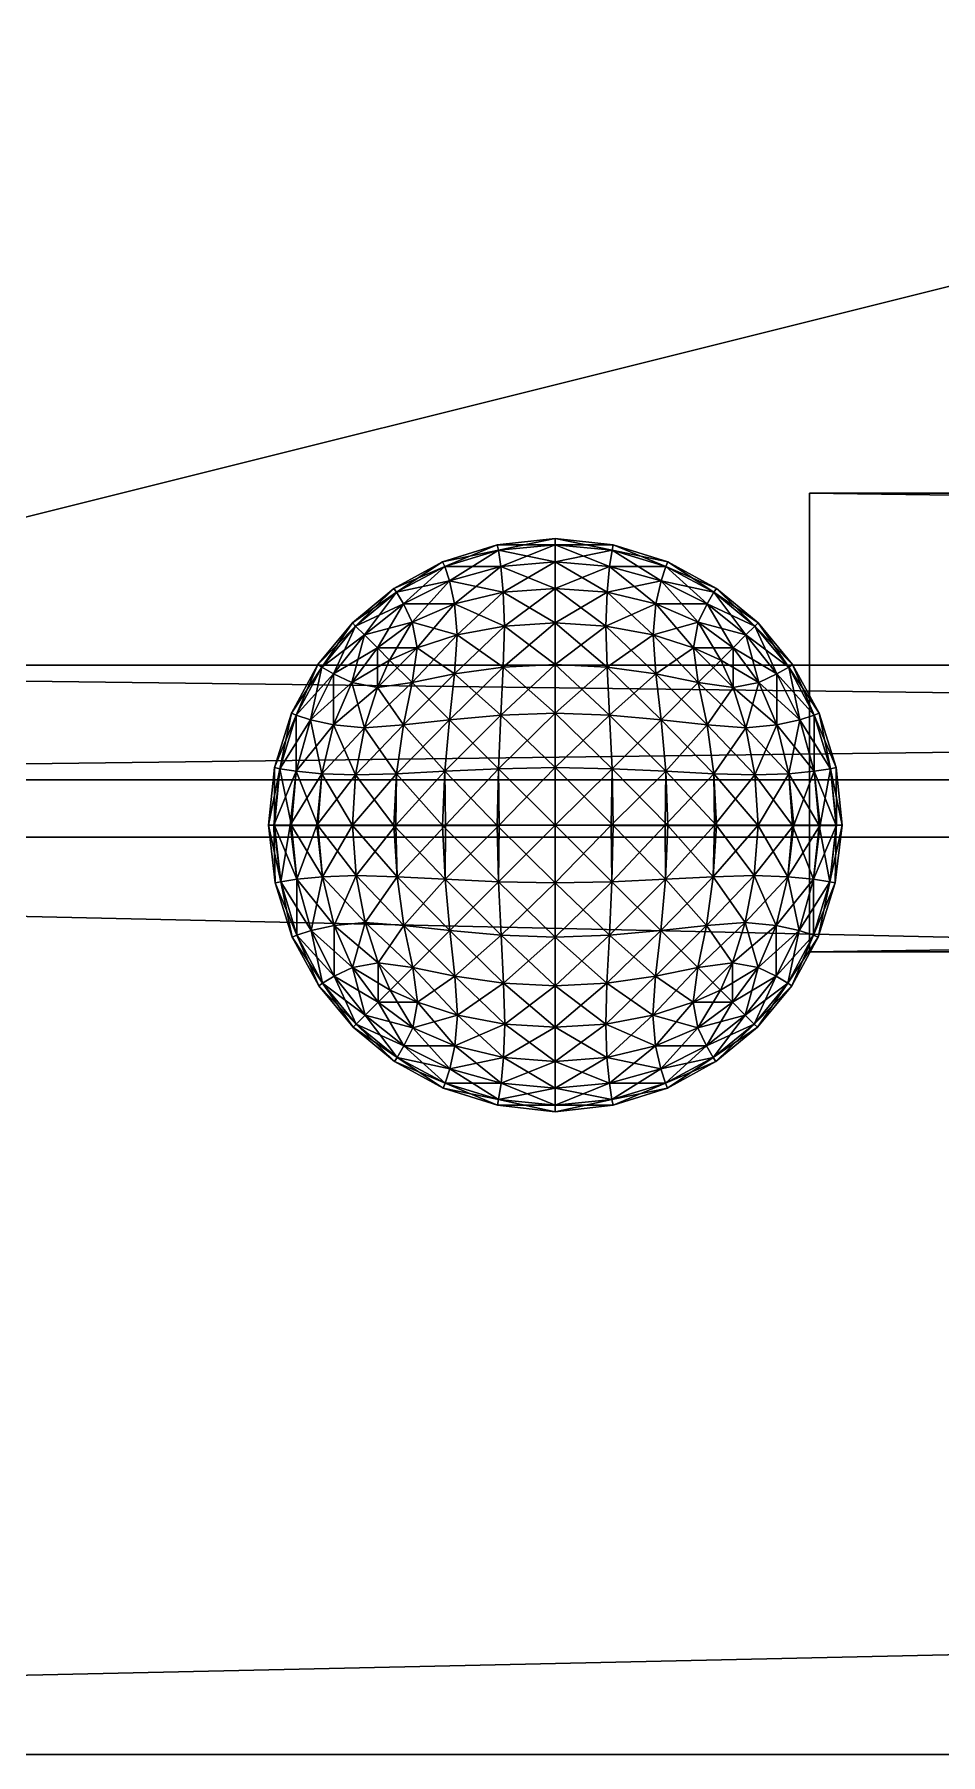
# Model space of a CAD drawing. Extents: x -1043 to 900, y -243 to 110.
# Drawn here: x -743.8 to -704.3, y -40 to 35 of the extents above; entities that cross this region are included whole.
import ezdxf

# ---------------------------------------------------------------- set-up
doc = ezdxf.new("R2010")
doc.units = 0
for name, color, linetype in [('Base', 254, 'CONTINUOUS'), ('Cable_Motor_Fuente', 254, 'CONTINUOUS'), ('FuentePoder', 254, 'CONTINUOUS'), ('PanelCinta', 254, 'CONTINUOUS'), ('Q1', 1, 'CONTINUOUS')]:
    doc.layers.add(name, color=color, linetype=linetype)

msp = doc.modelspace()

# ---------------------------------------------------------------- meshes
at = {"layer": 'Base', "color": 254}
mesh = msp.add_polyface(dxfattribs=at)
corners = [(-900, -40.000001, 600), (900, -40.000001, 600), (-900, 0, 600), (900, 0, 600), (-900, 0, -600), (900, 0, -600), (-900, -40.000001, -600), (900, -40.000001, -600)]
mesh.append_faces([[corners[k] for k in face] for face in [(2, 3, 0), (3, 1, 0), (4, 5, 2), (5, 3, 2), (6, 7, 4), (7, 5, 4), (0, 1, 6), (1, 7, 6), (3, 5, 1), (5, 7, 1), (4, 2, 6), (2, 0, 6)]], dxfattribs={"color": 254})
at = {"layer": 'Cable_Motor_Fuente', "color": 254}
mesh = msp.add_polyface(dxfattribs=at)
corners = [(-800, 2.5, -152.499995), (-400, 2.5, -152.499995), (-800, 7.5, -152.499995), (-400, 7.5, -152.499995), (-800, 7.5, -157.499995), (-400, 7.5, -157.499995), (-800, 2.5, -157.499995), (-400, 2.5, -157.499995)]
mesh.append_faces([[corners[k] for k in face] for face in [(2, 3, 0), (3, 1, 0), (4, 5, 2), (5, 3, 2), (6, 7, 4), (7, 5, 4), (0, 1, 6), (1, 7, 6), (3, 5, 1), (5, 7, 1), (4, 2, 6), (2, 0, 6)]], dxfattribs={"color": 254})
at = {"layer": 'FuentePoder', "color": 254}
mesh = msp.add_polyface(dxfattribs=at)
corners = [(-800, 0, 700), (-400, 0, 700), (-800, 100, 700), (-400, 100, 700), (-800, 100, 500), (-400, 100, 500), (-800, 0, 500), (-400, 0, 500)]
mesh.append_faces([[corners[k] for k in face] for face in [(2, 3, 0), (3, 1, 0), (4, 5, 2), (5, 3, 2), (6, 7, 4), (7, 5, 4), (0, 1, 6), (1, 7, 6), (3, 5, 1), (5, 7, 1), (4, 2, 6), (2, 0, 6)]], dxfattribs={"color": 254})
at = {"layer": 'PanelCinta', "color": 254}
mesh = msp.add_polyface(dxfattribs=at)
corners = [(-709.999999, -5, 379.999995), (790.000001, -5, 379.999995), (-709.999999, 15, 379.999995), (790.000001, 15, 379.999995), (-709.999999, 15, 79.999995), (790.000001, 15, 79.999995), (-709.999999, -5, 79.999995), (790.000001, -5, 79.999995)]
mesh.append_faces([[corners[k] for k in face] for face in [(2, 3, 0), (3, 1, 0), (4, 5, 2), (5, 3, 2), (6, 7, 4), (7, 5, 4), (0, 1, 6), (1, 7, 6), (3, 5, 1), (5, 7, 1), (4, 2, 6), (2, 0, 6)]], dxfattribs={"color": 254})
at = {"layer": 'Q1', "color": 1}
mesh = msp.add_polyface(dxfattribs=at)
corners = [(-721.086966, 12.747196, -484.168163), (-721.086967, 13.025761, -481.639767), (-723.564155, 12.505741, -484.116955), (-723.457496, 11.796024, -486.455654), (-725.701133, 11.170292, -486.253933), (-725.902854, 11.796024, -484.010296), (-723.615379, 12.747196, -481.639767), (-721.086965, 12.0033, -486.546658), (-725.47338, 10.16669, -488.255855), (-723.349952, 10.677738, -488.551632), (-727.703056, 10.16669, -486.02618), (-727.317863, 9.372257, -487.870663), (-725.354789, 8.815006, -489.951595), (-727.109611, 8.252995, -489.388546), (-723.295829, 9.206425, -490.342952), (-721.086964, 10.847294, -488.668514), (-721.086963, 9.345463, -490.482052), (-725.993858, 12.0033, -481.639768), (-723.564155, 12.505741, -479.162579), (-725.902854, 11.796024, -479.269238), (-725.701133, 11.170292, -477.025601), (-727.998832, 10.677738, -479.376782), (-725.47338, 10.16669, -475.023678), (-725.354789, 8.815006, -473.327938), (-727.317863, 9.372257, -475.408871), (-727.703056, 10.16669, -477.253353), (-723.295829, 9.206425, -472.936581), (-723.349952, 10.677738, -474.727902), (-721.086968, 9.345463, -472.797482), (-723.457496, 11.796024, -476.823879), (-721.086968, 10.847294, -474.611019), (-721.086968, 12.0033, -476.732876), (-721.086967, 12.747196, -479.11137), (-721.086969, 7.531314, -471.296078), (-723.349952, 7.414555, -471.465573), (-725.47338, 7.119449, -471.977047), (-727.317863, 6.738346, -472.770993), (-725.47338, 7.119449, -491.302487), (-723.349937, 7.414555, -491.813961), (-721.086962, 7.531314, -491.983455)]
mesh.append_faces([[corners[k] for k in face] for face in [(0, 1, 2), (0, 2, 3), (3, 2, 4), (2, 5, 4), (2, 6, 5), (1, 6, 2), (7, 0, 3), (3, 4, 8), (7, 3, 9), (9, 3, 8), (4, 5, 10), (8, 4, 11), (9, 8, 12), (12, 8, 13), (14, 9, 12), (15, 9, 14), (15, 7, 9), (16, 15, 14), (6, 17, 5), (6, 18, 17), (18, 19, 17), (19, 20, 21), (22, 23, 24), (20, 22, 25), (26, 23, 22), (27, 26, 22), (27, 22, 20), (28, 26, 27), (29, 20, 19), (29, 27, 20), (18, 29, 19), (30, 28, 27), (30, 27, 29), (31, 29, 18), (31, 30, 29), (32, 31, 18), (32, 18, 6), (1, 32, 6), (33, 34, 28), (34, 26, 28), (34, 35, 26), (35, 23, 26), (35, 36, 23), (37, 12, 13), (37, 38, 12), (38, 14, 12), (38, 39, 14), (39, 16, 14)]], dxfattribs={"color": 1})
mesh = msp.add_polyface(dxfattribs=at)
corners = [(-721.086964, 10.847294, -488.668514), (-721.086963, 9.345463, -490.482052), (-718.823997, 10.677738, -488.551632), (-718.878105, 9.206425, -490.342952), (-721.086965, 12.0033, -486.546658), (-718.716438, 11.796024, -486.455654), (-716.700554, 10.16669, -488.255855), (-716.819145, 8.815006, -489.951595), (-721.086968, 9.345463, -472.797482), (-721.086968, 10.847294, -474.611019), (-718.878105, 9.206425, -472.936581), (-718.823982, 10.677738, -474.727902), (-721.086968, 12.0033, -476.732876), (-716.819145, 8.815006, -473.327938), (-716.700554, 10.16669, -475.023678), (-715.064323, 8.252995, -473.890988), (-718.716438, 11.796024, -476.823879), (-721.086967, 12.747196, -479.11137), (-718.609779, 12.505741, -479.162579), (-721.086967, 13.025761, -481.639767), (-716.472801, 11.170292, -477.025601), (-714.856071, 9.372257, -475.408871), (-716.27108, 11.796024, -479.269238), (-714.470878, 10.16669, -477.253353), (-718.55857, 12.747196, -481.639767), (-716.180076, 12.0033, -481.639767), (-714.856071, 9.372257, -487.870663), (-716.472801, 11.170292, -486.253933), (-714.470878, 10.16669, -486.02618), (-716.27108, 11.796024, -484.010296), (-714.175102, 10.677738, -483.902752), (-718.609779, 12.505741, -484.116955), (-721.086966, 12.747196, -484.168163), (-716.700554, 7.119449, -471.977047), (-718.823982, 7.414555, -471.465573), (-721.086969, 7.531314, -471.296078), (-721.086962, 7.531314, -491.983455), (-718.823997, 7.414555, -491.813961), (-716.700554, 7.119449, -491.302487), (-714.856071, 6.738346, -490.508541)]
mesh.append_faces([[corners[k] for k in face] for face in [(0, 1, 2), (1, 3, 2), (4, 0, 5), (0, 2, 5), (2, 3, 6), (3, 7, 6), (8, 9, 10), (9, 11, 10), (9, 12, 11), (10, 11, 13), (11, 14, 13), (13, 14, 15), (12, 16, 11), (12, 17, 16), (11, 16, 14), (17, 18, 16), (17, 19, 18), (16, 20, 14), (14, 20, 21), (16, 18, 20), (18, 22, 20), (20, 22, 23), (18, 24, 22), (19, 24, 18), (24, 25, 22), (6, 7, 26), (27, 6, 28), (2, 6, 27), (5, 2, 27), (29, 27, 30), (5, 27, 29), (31, 5, 29), (31, 29, 25), (4, 5, 31), (24, 31, 25), (32, 4, 31), (32, 31, 24), (19, 32, 24), (33, 13, 15), (33, 34, 13), (34, 10, 13), (34, 35, 10), (35, 8, 10), (36, 37, 1), (37, 3, 1), (37, 38, 3), (38, 7, 3), (38, 39, 7)]], dxfattribs={"color": 1})
mesh = msp.add_polyface(dxfattribs=at)
corners = [(-725.701133, 11.170292, -486.253933), (-727.703056, 10.16669, -486.02618), (-727.317863, 9.372257, -487.870663), (-725.47338, 10.16669, -488.255855), (-727.109611, 8.252995, -489.388546), (-728.307853, 7.72327, -488.860653), (-728.835746, 8.252995, -487.662411), (-729.398795, 8.815006, -485.907589), (-727.998832, 10.677738, -483.902752), (-725.902854, 11.796024, -484.010296), (-729.790153, 9.206425, -483.848629), (-725.993858, 12.0033, -481.639768), (-728.115714, 10.847294, -481.639769), (-729.929252, 9.345463, -481.63977), (-727.998832, 10.677738, -479.376782), (-729.790153, 9.206425, -479.430904), (-725.902854, 11.796024, -479.269238), (-727.703056, 10.16669, -477.253353), (-729.398795, 8.815006, -477.371944), (-725.701133, 11.170292, -477.025601), (-727.317863, 9.372257, -475.408871), (-728.835746, 8.252995, -475.617123), (-727.109611, 8.252995, -473.890988), (-728.307853, 7.72327, -474.418881), (-725.354789, 8.815006, -473.327938), (-725.47338, 10.16669, -475.023678), (-728.835746, 6.530094, -473.890988), (-729.955741, 6.738346, -475.408871), (-730.749687, 7.119449, -477.253353), (-731.261161, 7.414555, -479.376782), (-731.430656, 7.531314, -481.63977), (-731.261161, 7.414555, -483.902737), (-730.749687, 7.119449, -486.02618), (-729.955741, 6.738346, -487.870663), (-728.835746, 6.530094, -489.388546), (-727.317863, 6.738346, -472.770993), (-727.317863, 6.738346, -490.508541), (-725.47338, 7.119449, -491.302487)]
mesh.append_faces([[corners[k] for k in face] for face in [(0, 1, 2), (3, 2, 4), (4, 2, 5), (2, 6, 5), (2, 1, 6), (1, 7, 6), (1, 8, 7), (9, 8, 1), (8, 10, 7), (9, 11, 8), (8, 12, 10), (11, 12, 8), (12, 13, 10), (12, 14, 13), (14, 15, 13), (11, 16, 12), (16, 14, 12), (14, 17, 15), (17, 18, 15), (19, 17, 14), (17, 20, 18), (20, 21, 18), (20, 22, 21), (22, 23, 21), (24, 22, 20), (25, 20, 17), (26, 27, 23), (27, 21, 23), (27, 28, 21), (28, 18, 21), (28, 29, 18), (29, 15, 18), (29, 30, 15), (30, 13, 15), (30, 31, 13), (31, 10, 13), (31, 32, 10), (32, 7, 10), (32, 33, 7), (33, 6, 7), (33, 34, 6), (34, 5, 6), (35, 22, 24), (35, 26, 22), (26, 23, 22), (34, 36, 5), (36, 4, 5), (36, 37, 4)]], dxfattribs={"color": 1})
mesh = msp.add_polyface(dxfattribs=at)
corners = [(-716.700554, 10.16669, -475.023678), (-714.856071, 9.372257, -475.408871), (-715.064323, 8.252995, -473.890988), (-713.866081, 7.72327, -474.418881), (-713.338188, 8.252995, -475.617123), (-714.470878, 10.16669, -477.253353), (-716.472801, 11.170292, -477.025601), (-712.775139, 8.815006, -477.371944), (-714.175102, 10.677738, -479.376782), (-716.27108, 11.796024, -479.269238), (-712.383781, 9.206425, -479.430904), (-716.180076, 12.0033, -481.639767), (-714.05822, 10.847294, -481.639767), (-712.244682, 9.345463, -481.639767), (-715.064323, 8.252995, -489.388546), (-713.866081, 7.72327, -488.860653), (-713.338188, 8.252995, -487.662411), (-714.856071, 9.372257, -487.870663), (-716.819145, 8.815006, -489.951595), (-712.775139, 8.815006, -485.907589), (-714.470878, 10.16669, -486.02618), (-716.700554, 10.16669, -488.255855), (-712.383781, 9.206425, -483.848629), (-714.175102, 10.677738, -483.902752), (-716.472801, 11.170292, -486.253933), (-716.27108, 11.796024, -484.010296), (-713.338188, 6.530094, -473.890988), (-714.856071, 6.738346, -472.770993), (-716.700554, 7.119449, -471.977047), (-710.743278, 7.531314, -481.639767), (-710.912773, 7.414555, -479.376782), (-711.424247, 7.119449, -477.253353), (-712.218193, 6.738346, -475.408871), (-713.338188, 6.530094, -489.388546), (-712.218193, 6.738346, -487.870663), (-711.424247, 7.119449, -486.02618), (-710.912773, 7.414555, -483.902752), (-714.856071, 6.738346, -490.508541)]
mesh.append_faces([[corners[k] for k in face] for face in [(0, 1, 2), (2, 1, 3), (1, 4, 3), (1, 5, 4), (6, 5, 1), (5, 7, 4), (5, 8, 7), (9, 8, 5), (8, 10, 7), (9, 11, 8), (11, 12, 8), (8, 12, 10), (12, 13, 10), (14, 15, 16), (17, 14, 16), (18, 14, 17), (17, 16, 19), (20, 17, 19), (21, 17, 20), (20, 19, 22), (23, 20, 22), (24, 20, 23), (23, 22, 13), (12, 23, 13), (25, 23, 12), (11, 25, 12), (26, 27, 3), (27, 2, 3), (27, 28, 2), (29, 30, 13), (30, 10, 13), (30, 31, 10), (31, 7, 10), (31, 32, 7), (32, 4, 7), (32, 26, 4), (26, 3, 4), (33, 34, 15), (34, 16, 15), (34, 35, 16), (35, 19, 16), (35, 36, 19), (36, 22, 19), (36, 29, 22), (29, 13, 22), (37, 14, 18), (37, 33, 14), (33, 15, 14)]], dxfattribs={"color": 1})
mesh = msp.add_polyface(dxfattribs=at)
corners = [(-729.925773, 0.525761, -472.80096), (-731.480338, 0.525761, -474.695126), (-729.790153, 2.713428, -472.936581), (-731.261161, 2.767689, -474.727902), (-729.398795, 4.773075, -473.327938), (-732.635429, 0.525761, -476.856228), (-730.749687, 4.892063, -475.023678), (-728.835746, 6.530094, -473.890988), (-732.375785, 2.875324, -476.823879), (-733.346733, 0.525761, -479.201138), (-733.085868, 2.981708, -479.162579), (-733.586967, 0.525761, -481.639771), (-733.328422, 0.503669, -484.168163), (-733.328422, 3.033176, -481.639771), (-731.749564, 5.119327, -477.025601), (-731.430656, 0.503669, -488.668514), (-729.929252, 0.503669, -490.482052), (-731.261161, 2.767689, -488.551632), (-729.790153, 2.713428, -490.342952), (-732.58306, 0.503669, -486.546658), (-732.375785, 2.875324, -486.455654), (-733.085868, 2.981708, -484.116955), (-732.375785, 5.321812, -479.269238), (-729.955741, 6.738346, -475.408871), (-730.749687, 7.119449, -477.253353), (-731.261161, 7.414555, -479.376782), (-732.58306, 5.412235, -481.639771), (-731.430656, 7.531314, -481.63977), (-732.375785, 5.321812, -484.010296), (-731.261161, 7.414555, -483.902737), (-731.749564, 5.119327, -486.253933), (-730.749687, 7.119449, -486.02618), (-730.749687, 4.892063, -488.255855), (-729.398795, 4.773075, -489.951595), (-729.955741, 6.738346, -487.870663), (-728.835746, 6.530094, -489.388546)]
mesh.append_faces([[corners[k] for k in face] for face in [(0, 1, 2), (1, 3, 2), (2, 3, 4), (1, 5, 3), (3, 6, 4), (4, 6, 7), (5, 8, 3), (3, 8, 6), (5, 9, 8), (9, 10, 8), (9, 11, 10), (11, 12, 13), (11, 13, 10), (8, 10, 14), (8, 14, 6), (15, 16, 17), (16, 18, 17), (19, 15, 20), (15, 17, 20), (12, 19, 21), (12, 21, 13), (19, 20, 21), (10, 13, 22), (10, 22, 14), (6, 14, 23), (6, 23, 7), (14, 24, 23), (14, 22, 24), (22, 25, 24), (13, 26, 22), (22, 26, 25), (13, 21, 26), (26, 27, 25), (21, 28, 26), (26, 28, 27), (21, 20, 28), (28, 29, 27), (20, 30, 28), (28, 30, 29), (20, 17, 30), (30, 31, 29), (17, 32, 30), (30, 32, 31), (17, 18, 32), (18, 33, 32), (32, 34, 31), (32, 33, 34), (33, 35, 34)]], dxfattribs={"color": 1})
mesh = msp.add_polyface(dxfattribs=at)
corners = [(-721.086969, 0.52576, -469.139767), (-723.525596, 0.525761, -469.380001), (-721.086969, 3.033192, -469.398312), (-728.031608, 0.525761, -471.246395), (-729.925773, 0.525761, -472.80096), (-727.998832, 2.767689, -471.465573), (-729.790153, 2.713428, -472.936581), (-725.870506, 0.525761, -470.091305), (-725.902854, 2.875324, -470.350949), (-723.564155, 2.981708, -469.640866), (-721.086969, 5.412235, -470.143674), (-723.457496, 5.321812, -470.350949), (-721.086969, 7.531314, -471.296078), (-723.349952, 7.414555, -471.465573), (-725.701133, 5.119327, -470.977169), (-725.47338, 7.119449, -471.977047), (-727.703056, 4.892094, -471.977047), (-729.398795, 4.773075, -473.327938), (-727.317863, 6.738346, -472.770993), (-728.835746, 6.530094, -473.890988), (-729.929252, 0.503669, -490.482052), (-728.115714, 0.50367, -491.983455), (-729.790153, 2.713428, -490.342952), (-727.998832, 2.767689, -491.813961), (-729.398795, 4.773075, -489.951595), (-725.993858, 0.50367, -493.13586), (-727.703056, 4.892094, -491.302487), (-728.835746, 6.530094, -489.388546), (-725.902854, 2.875324, -492.928585), (-723.615364, 0.50367, -493.881222), (-723.564155, 2.981708, -493.638667), (-721.086961, 0.525761, -494.139767), (-721.086962, 3.033192, -493.881222), (-725.701133, 5.119327, -492.302364), (-723.457496, 5.321812, -492.928585), (-727.317863, 6.738346, -490.508541), (-725.47338, 7.119449, -491.302487), (-723.349937, 7.414555, -491.813961), (-721.086962, 5.412235, -493.13586), (-721.086962, 7.531314, -491.983455)]
mesh.append_faces([[corners[k] for k in face] for face in [(0, 1, 2), (3, 4, 5), (4, 6, 5), (7, 3, 8), (3, 5, 8), (1, 7, 9), (1, 9, 2), (7, 8, 9), (2, 9, 10), (9, 11, 10), (10, 11, 12), (9, 8, 11), (11, 13, 12), (8, 14, 11), (11, 14, 13), (8, 5, 14), (14, 15, 13), (5, 16, 14), (14, 16, 15), (5, 6, 16), (6, 17, 16), (16, 18, 15), (16, 17, 18), (17, 19, 18), (20, 21, 22), (21, 23, 22), (22, 23, 24), (21, 25, 23), (23, 26, 24), (24, 26, 27), (25, 28, 23), (23, 28, 26), (25, 29, 28), (29, 30, 28), (29, 31, 30), (31, 32, 30), (28, 30, 33), (28, 33, 26), (30, 32, 34), (30, 34, 33), (26, 33, 35), (26, 35, 27), (33, 36, 35), (33, 34, 36), (34, 37, 36), (32, 38, 34), (34, 38, 37), (38, 39, 37)]], dxfattribs={"color": 1})
mesh = msp.add_polyface(dxfattribs=at)
corners = [(-712.248161, 0.525761, -472.80096), (-714.142326, 0.525761, -471.246395), (-712.383781, 2.713428, -472.936581), (-714.175102, 2.767689, -471.465573), (-712.775139, 4.773075, -473.327938), (-716.303428, 0.525761, -470.091305), (-714.470878, 4.892094, -471.977047), (-713.338188, 6.530094, -473.890988), (-716.27108, 2.875324, -470.350949), (-718.648338, 0.525761, -469.380001), (-718.609779, 2.981708, -469.640866), (-721.086969, 0.52576, -469.139767), (-721.086969, 3.033192, -469.398312), (-716.472801, 5.119327, -470.977169), (-718.716438, 5.321812, -470.350949), (-714.856071, 6.738346, -472.770993), (-716.700554, 7.119449, -471.977047), (-718.823982, 7.414555, -471.465573), (-721.086969, 5.412235, -470.143674), (-721.086969, 7.531314, -471.296078), (-721.086961, 0.525761, -494.139767), (-718.55857, 0.50367, -493.881222), (-721.086962, 3.033192, -493.881222), (-714.05822, 0.50367, -491.983455), (-712.244682, 0.50367, -490.482052), (-714.175102, 2.767689, -491.813961), (-712.383781, 2.713428, -490.342952), (-716.180076, 0.50367, -493.13586), (-716.27108, 2.875324, -492.928585), (-718.609779, 2.981708, -493.638667), (-721.086962, 5.412235, -493.13586), (-718.716438, 5.321812, -492.928585), (-721.086962, 7.531314, -491.983455), (-718.823997, 7.414555, -491.813961), (-716.472801, 5.119327, -492.302364), (-716.700554, 7.119449, -491.302487), (-714.470878, 4.892094, -491.302487), (-712.775139, 4.773075, -489.951595), (-714.856071, 6.738346, -490.508541), (-713.338188, 6.530094, -489.388546)]
mesh.append_faces([[corners[k] for k in face] for face in [(0, 1, 2), (1, 3, 2), (2, 3, 4), (1, 5, 3), (3, 6, 4), (4, 6, 7), (5, 8, 3), (3, 8, 6), (5, 9, 8), (9, 10, 8), (9, 11, 10), (11, 12, 10), (8, 10, 13), (8, 13, 6), (10, 12, 14), (10, 14, 13), (6, 13, 15), (6, 15, 7), (13, 16, 15), (13, 14, 16), (14, 17, 16), (12, 18, 14), (14, 18, 17), (18, 19, 17), (20, 21, 22), (23, 24, 25), (24, 26, 25), (27, 23, 28), (23, 25, 28), (21, 27, 29), (21, 29, 22), (27, 28, 29), (22, 29, 30), (29, 31, 30), (30, 31, 32), (29, 28, 31), (31, 33, 32), (28, 34, 31), (31, 34, 33), (28, 25, 34), (34, 35, 33), (25, 36, 34), (34, 36, 35), (25, 26, 36), (26, 37, 36), (36, 38, 35), (36, 37, 38), (37, 39, 38)]], dxfattribs={"color": 1})
mesh = msp.add_polyface(dxfattribs=at)
corners = [(-708.586967, 0.525761, -481.639767), (-708.827201, 0.525761, -479.201138), (-708.845512, 3.033192, -481.639767), (-709.088066, 2.981708, -479.162579), (-709.590874, 5.412235, -481.639767), (-709.538505, 0.525761, -476.856228), (-709.798149, 5.321812, -479.269238), (-710.743278, 7.531314, -481.639767), (-709.798149, 2.875324, -476.823879), (-710.693596, 0.525761, -474.695126), (-712.248161, 0.525761, -472.80096), (-710.912773, 2.767689, -474.727902), (-712.383781, 2.713428, -472.936581), (-710.912773, 7.414555, -479.376782), (-710.42437, 5.119327, -477.025601), (-711.424247, 4.892094, -475.023678), (-712.775139, 4.773075, -473.327938), (-711.424247, 7.119449, -477.253353), (-712.218193, 6.738346, -475.408871), (-713.338188, 6.530094, -473.890988), (-712.244682, 0.50367, -490.482052), (-710.743278, 0.50367, -488.668514), (-712.383781, 2.713428, -490.342952), (-710.912773, 2.767689, -488.551632), (-712.775139, 4.773075, -489.951595), (-709.590874, 0.503671, -486.546658), (-711.424247, 4.892094, -488.255855), (-713.338188, 6.530094, -489.388546), (-709.798149, 2.875324, -486.455654), (-708.845512, 0.503671, -484.168163), (-709.088066, 2.981708, -484.116955), (-712.218193, 6.738346, -487.870663), (-710.42437, 5.119327, -486.253933), (-709.798149, 5.321812, -484.010296), (-711.424247, 7.119449, -486.02618), (-710.912773, 7.414555, -483.902752)]
mesh.append_faces([[corners[k] for k in face] for face in [(0, 1, 2), (1, 3, 2), (2, 3, 4), (1, 5, 3), (3, 6, 4), (4, 6, 7), (5, 8, 3), (5, 9, 8), (3, 8, 6), (9, 10, 11), (9, 11, 8), (10, 12, 11), (6, 13, 7), (8, 14, 6), (8, 11, 14), (6, 14, 13), (11, 12, 15), (11, 15, 14), (12, 16, 15), (14, 17, 13), (14, 15, 17), (15, 16, 18), (15, 18, 17), (16, 19, 18), (20, 21, 22), (21, 23, 22), (22, 23, 24), (21, 25, 23), (23, 26, 24), (24, 26, 27), (25, 28, 23), (25, 29, 28), (23, 28, 26), (29, 0, 30), (29, 30, 28), (0, 2, 30), (26, 31, 27), (28, 32, 26), (28, 30, 32), (26, 32, 31), (30, 2, 33), (30, 33, 32), (2, 4, 33), (32, 34, 31), (32, 33, 34), (33, 4, 35), (33, 35, 34), (4, 7, 35)]], dxfattribs={"color": 1})
mesh = msp.add_polyface(dxfattribs=at)
corners = [(-730.717887, -3.846218, -475.047054), (-729.370658, -3.727779, -473.356076), (-729.926627, -5.686825, -475.427181), (-729.761222, -1.675747, -472.965512), (-731.226493, -1.729549, -474.752377), (-729.925773, 0.525761, -472.80096), (-731.718925, -4.072811, -477.041195), (-730.717887, -6.066952, -477.267819), (-731.480338, 0.525761, -474.695126), (-732.343558, -1.836925, -476.839779), (-732.343558, -4.274227, -479.277081), (-731.226493, -6.361629, -479.384457), (-732.635429, 0.525761, -476.856228), (-733.0512, -1.94305, -479.170956), (-732.550834, -4.364376, -481.639769), (-733.292777, -1.994121, -481.639768), (-732.343558, -4.274227, -484.002453), (-733.346733, 0.525761, -479.201138), (-731.718925, -4.072811, -486.238338), (-730.717887, -6.066952, -486.011715), (-730.717887, -3.846218, -488.232479), (-729.926627, -5.686825, -487.852352), (-729.370658, -3.727779, -489.923458), (-728.809501, -5.479061, -489.362301), (-733.0512, -1.94305, -484.108578), (-733.586967, 0.525761, -481.639771), (-731.226493, -1.729549, -488.527156), (-729.761222, -1.675747, -490.314022), (-732.343558, -1.836925, -486.439754), (-733.328422, 0.503669, -484.168163), (-731.430656, 0.503669, -488.668514), (-729.929252, 0.503669, -490.482052), (-732.58306, 0.503669, -486.546658), (-727.67968, -3.846218, -472.008847), (-728.809501, -5.479061, -473.917232), (-727.974357, -1.729549, -471.50024), (-728.031608, 0.525761, -471.246395), (-727.67968, -3.846218, -491.270687), (-727.299552, -5.686825, -490.479427), (-727.974357, -1.729549, -491.779293), (-728.115714, 0.50367, -491.983455)]
mesh.append_faces([[corners[k] for k in face] for face in [(0, 1, 2), (3, 1, 0), (4, 3, 0), (5, 3, 4), (6, 0, 7), (4, 0, 6), (8, 5, 4), (9, 4, 6), (8, 4, 9), (10, 6, 11), (9, 6, 10), (12, 8, 9), (13, 9, 10), (13, 10, 14), (12, 9, 13), (15, 13, 14), (15, 14, 16), (17, 12, 13), (17, 13, 15), (18, 16, 19), (20, 18, 21), (22, 20, 23), (24, 15, 16), (24, 16, 18), (25, 17, 15), (25, 15, 24), (26, 20, 22), (27, 26, 22), (28, 18, 20), (28, 24, 18), (26, 28, 20), (29, 25, 24), (29, 24, 28), (30, 26, 27), (31, 30, 27), (32, 28, 26), (32, 29, 28), (30, 32, 26), (1, 33, 34), (35, 33, 1), (3, 35, 1), (36, 35, 3), (5, 36, 3), (37, 22, 38), (27, 22, 37), (39, 27, 37), (31, 27, 39), (40, 31, 39)]], dxfattribs={"color": 1})
mesh = msp.add_polyface(dxfattribs=at)
corners = [(-721.086969, -6.478207, -471.330685), (-721.086968, -8.287106, -472.8269), (-723.288474, -8.148494, -472.965512), (-723.342262, -6.361629, -471.50024), (-725.340507, -7.75793, -473.356076), (-721.086969, -4.364376, -470.1759), (-725.458946, -6.066952, -472.008847), (-727.091789, -7.196774, -473.917232), (-723.449653, -4.274227, -470.383175), (-721.086969, -1.994121, -469.433957), (-727.299552, -5.686825, -472.800107), (-725.685539, -4.072811, -471.007809), (-727.67968, -3.846218, -472.008847), (-723.555778, -1.94305, -469.675533), (-721.086969, 0.52576, -469.139767), (-725.886955, -1.836925, -470.383175), (-727.974357, -1.729549, -471.50024), (-723.525596, 0.525761, -469.380001), (-725.870506, 0.525761, -470.091305), (-728.031608, 0.525761, -471.246395), (-727.299552, -5.686825, -490.479427), (-727.091789, -7.196774, -489.362301), (-725.340507, -7.75793, -489.923458), (-725.458915, -6.066952, -491.270687), (-723.288474, -8.148494, -490.314022), (-727.67968, -3.846218, -491.270687), (-723.342277, -6.361629, -491.779293), (-721.086966, -8.287106, -490.452633), (-725.685539, -4.072811, -492.271724), (-727.974357, -1.729549, -491.779293), (-721.086968, -6.478207, -491.948848), (-725.886955, -1.836925, -492.896358), (-728.115714, 0.50367, -491.983455), (-723.449653, -4.274227, -492.896358), (-721.086967, -4.364376, -493.103634), (-725.993858, 0.50367, -493.13586), (-723.555778, -1.94305, -493.604), (-721.086968, -1.994121, -493.845577), (-723.615364, 0.50367, -493.881222), (-721.086961, 0.525761, -494.139767)]
mesh.append_faces([[corners[k] for k in face] for face in [(0, 1, 2), (3, 0, 2), (3, 2, 4), (5, 0, 3), (6, 3, 4), (6, 4, 7), (8, 5, 3), (8, 3, 6), (9, 5, 8), (10, 6, 7), (11, 8, 6), (11, 6, 10), (12, 11, 10), (13, 9, 8), (13, 8, 11), (14, 9, 13), (15, 11, 12), (15, 13, 11), (16, 15, 12), (17, 14, 13), (17, 13, 15), (18, 15, 16), (18, 17, 15), (19, 18, 16), (20, 21, 22), (23, 20, 22), (23, 22, 24), (25, 20, 23), (26, 23, 24), (26, 24, 27), (28, 25, 23), (28, 23, 26), (29, 25, 28), (30, 26, 27), (31, 29, 28), (32, 29, 31), (33, 28, 26), (33, 26, 30), (31, 28, 33), (34, 33, 30), (35, 32, 31), (36, 31, 33), (36, 33, 34), (35, 31, 36), (37, 36, 34), (38, 35, 36), (38, 36, 37), (39, 38, 37)]], dxfattribs={"color": 1})
mesh = msp.add_polyface(dxfattribs=at)
corners = [(-714.874382, -5.686825, -472.800107), (-715.082145, -7.196774, -473.917232), (-716.833427, -7.75793, -473.356076), (-716.715019, -6.066952, -472.008847), (-718.88546, -8.148494, -472.965512), (-714.494254, -3.846188, -472.008847), (-718.831672, -6.361629, -471.50024), (-721.086968, -8.287106, -472.8269), (-716.488395, -4.072811, -471.007809), (-714.199577, -1.729549, -471.50024), (-721.086969, -6.478207, -471.330685), (-716.286979, -1.836925, -470.383175), (-714.142326, 0.525761, -471.246395), (-718.724281, -4.274227, -470.383175), (-721.086969, -4.364376, -470.1759), (-716.303428, 0.525761, -470.091305), (-718.618156, -1.94305, -469.675533), (-721.086969, -1.994121, -469.433957), (-718.648338, 0.525761, -469.380001), (-721.086969, 0.52576, -469.139767), (-721.086968, -6.478207, -491.948848), (-721.086966, -8.287106, -490.452633), (-718.88546, -8.148494, -490.314022), (-718.831657, -6.361629, -491.779293), (-716.833427, -7.75793, -489.923458), (-721.086967, -4.364376, -493.103634), (-716.714988, -6.066952, -491.270687), (-715.082145, -7.196774, -489.362301), (-718.724281, -4.274227, -492.896358), (-721.086968, -1.994121, -493.845577), (-714.874382, -5.686825, -490.479427), (-716.488395, -4.072811, -492.271724), (-714.494254, -3.846188, -491.270687), (-718.618156, -1.94305, -493.604), (-721.086961, 0.525761, -494.139767), (-716.286979, -1.836925, -492.896358), (-714.199577, -1.729549, -491.779293), (-718.55857, 0.50367, -493.881222), (-716.180076, 0.50367, -493.13586), (-714.05822, 0.50367, -491.983455)]
mesh.append_faces([[corners[k] for k in face] for face in [(0, 1, 2), (3, 0, 2), (3, 2, 4), (5, 0, 3), (6, 3, 4), (6, 4, 7), (8, 5, 3), (8, 3, 6), (9, 5, 8), (10, 6, 7), (11, 9, 8), (12, 9, 11), (13, 8, 6), (13, 6, 10), (11, 8, 13), (14, 13, 10), (15, 12, 11), (16, 11, 13), (16, 13, 14), (15, 11, 16), (17, 16, 14), (18, 15, 16), (18, 16, 17), (19, 18, 17), (20, 21, 22), (23, 20, 22), (23, 22, 24), (25, 20, 23), (26, 23, 24), (26, 24, 27), (28, 25, 23), (28, 23, 26), (29, 25, 28), (30, 26, 27), (31, 28, 26), (31, 26, 30), (32, 31, 30), (33, 29, 28), (33, 28, 31), (34, 29, 33), (35, 31, 32), (35, 33, 31), (36, 35, 32), (37, 34, 33), (37, 33, 35), (38, 35, 36), (38, 37, 35), (39, 38, 36)]], dxfattribs={"color": 1})
mesh = msp.add_polyface(dxfattribs=at)
corners = [(-714.494254, -3.846188, -472.008847), (-712.803276, -3.727779, -473.356076), (-714.874382, -5.686825, -472.800107), (-712.412712, -1.675747, -472.965512), (-714.199577, -1.729549, -471.50024), (-712.248161, 0.525761, -472.80096), (-714.142326, 0.525761, -471.246395), (-708.881157, -1.994106, -481.639766), (-709.6231, -4.364376, -481.639766), (-709.830376, -4.274227, -479.277081), (-710.455009, -4.072811, -477.041195), (-711.456047, -6.066952, -477.267788), (-709.122734, -1.94305, -479.170956), (-708.586967, 0.525761, -481.639767), (-711.456047, -3.846188, -475.047054), (-712.247307, -5.686825, -475.427181), (-713.364433, -5.479061, -473.917232), (-709.830376, -1.836925, -476.839779), (-708.827201, 0.525761, -479.201138), (-710.947441, -1.729549, -474.752377), (-709.538505, 0.525761, -476.856228), (-710.693596, 0.525761, -474.695126), (-711.456047, -3.846188, -488.232479), (-712.803276, -3.727779, -489.923458), (-712.247307, -5.686825, -487.852352), (-712.412712, -1.675747, -490.314022), (-710.947441, -1.729549, -488.527156), (-712.244682, 0.50367, -490.482052), (-710.455009, -4.072811, -486.238338), (-711.456047, -6.066952, -486.011715), (-709.830376, -4.274227, -484.002453), (-710.947441, -6.361629, -483.895077), (-710.743278, 0.50367, -488.668514), (-709.830376, -1.836925, -486.439754), (-709.122734, -1.94305, -484.108578), (-709.590874, 0.503671, -486.546658), (-708.845512, 0.503671, -484.168163), (-714.494254, -3.846188, -491.270687), (-713.364433, -5.479061, -489.362301), (-714.199577, -1.729549, -491.779293), (-714.05822, 0.50367, -491.983455)]
mesh.append_faces([[corners[k] for k in face] for face in [(0, 1, 2), (3, 1, 0), (4, 3, 0), (5, 3, 4), (6, 5, 4), (7, 8, 9), (10, 9, 11), (12, 7, 9), (12, 9, 10), (13, 7, 12), (14, 10, 15), (1, 14, 16), (17, 12, 10), (17, 10, 14), (18, 13, 12), (18, 12, 17), (19, 14, 1), (19, 17, 14), (3, 19, 1), (20, 18, 17), (20, 17, 19), (21, 19, 3), (21, 20, 19), (5, 21, 3), (22, 23, 24), (25, 23, 22), (26, 25, 22), (27, 25, 26), (28, 22, 29), (26, 22, 28), (30, 28, 31), (32, 27, 26), (33, 26, 28), (33, 28, 30), (32, 26, 33), (34, 30, 8), (34, 33, 30), (7, 34, 8), (35, 32, 33), (35, 33, 34), (36, 34, 7), (36, 35, 34), (13, 36, 7), (23, 37, 38), (39, 37, 23), (25, 39, 23), (40, 39, 25), (27, 40, 25)]], dxfattribs={"color": 1})
mesh = msp.add_polyface(dxfattribs=at)
corners = [(-727.974357, -9.613766, -483.895077), (-727.67968, -9.105159, -486.011715), (-729.370658, -7.75793, -485.893307), (-728.809501, -7.196774, -487.644588), (-727.299552, -8.313899, -487.852352), (-728.282645, -6.669918, -488.835445), (-727.091789, -7.196774, -489.362301), (-729.761222, -8.148494, -483.841274), (-728.090934, -9.783321, -481.639766), (-729.899833, -8.287106, -481.639766), (-727.974357, -9.613766, -479.384457), (-729.761222, -8.148494, -479.438259), (-727.67968, -9.105159, -477.267819), (-729.370658, -7.75793, -477.386227), (-727.299552, -8.313899, -475.427181), (-728.809501, -7.196774, -475.634945), (-727.091789, -7.196774, -473.917232), (-728.282645, -6.669918, -474.444088), (-728.809501, -5.479061, -473.917232), (-729.926627, -5.686825, -475.427181), (-729.370658, -3.727779, -473.356076), (-730.717887, -6.066952, -477.267819), (-730.717887, -3.846218, -475.047054), (-731.226493, -6.361629, -479.384457), (-731.718925, -4.072811, -477.041195), (-731.396049, -6.478207, -481.639768), (-732.343558, -4.274227, -479.277081), (-731.226493, -6.361629, -483.895077), (-732.550834, -4.364376, -481.639769), (-730.717887, -6.066952, -486.011715), (-732.343558, -4.274227, -484.002453), (-729.926627, -5.686825, -487.852352), (-728.809501, -5.479061, -489.362301), (-731.718925, -4.072811, -486.238338), (-730.717887, -3.846218, -488.232479), (-727.299552, -5.686825, -472.800107), (-727.67968, -3.846218, -472.008847), (-727.299552, -5.686825, -490.479427), (-729.370658, -3.727779, -489.923458)]
mesh.append_faces([[corners[k] for k in face] for face in [(0, 1, 2), (2, 1, 3), (1, 4, 3), (3, 4, 5), (4, 6, 5), (7, 0, 2), (8, 0, 7), (9, 8, 7), (8, 9, 10), (9, 11, 10), (10, 11, 12), (11, 13, 12), (12, 13, 14), (13, 15, 14), (14, 15, 16), (15, 17, 16), (18, 17, 15), (19, 18, 15), (19, 15, 13), (20, 18, 19), (21, 19, 13), (21, 13, 11), (22, 19, 21), (23, 21, 11), (23, 11, 9), (24, 21, 23), (25, 23, 9), (25, 9, 7), (26, 23, 25), (27, 25, 7), (27, 7, 2), (28, 26, 25), (28, 25, 27), (29, 27, 2), (29, 2, 3), (30, 28, 27), (30, 27, 29), (31, 29, 3), (31, 3, 5), (32, 31, 5), (33, 29, 31), (34, 31, 32), (35, 16, 17), (18, 35, 17), (36, 35, 18), (32, 5, 6), (37, 32, 6), (38, 32, 37)]], dxfattribs={"color": 1})
mesh = msp.add_polyface(dxfattribs=at)
corners = [(-714.083, -9.783321, -481.639766), (-712.274101, -8.287106, -481.639767), (-714.199577, -9.613766, -483.895077), (-712.412712, -8.148494, -483.841274), (-714.494254, -9.105159, -486.011715), (-712.803276, -7.75793, -485.893307), (-714.874382, -8.313899, -487.852352), (-713.364433, -7.196774, -487.644588), (-715.082145, -7.196774, -489.362301), (-713.891289, -6.669918, -488.835445), (-714.874382, -8.313899, -475.427181), (-715.082145, -7.196774, -473.917232), (-713.891289, -6.669918, -474.444088), (-713.364433, -7.196774, -475.634945), (-714.494254, -9.105159, -477.267819), (-712.803276, -7.75793, -477.386227), (-714.199577, -9.613766, -479.384457), (-712.412712, -8.148494, -479.438259), (-713.364433, -5.479061, -473.917232), (-714.874382, -5.686825, -472.800107), (-712.803276, -3.727779, -473.356076), (-710.777885, -6.478207, -481.639766), (-710.947441, -6.361629, -479.384457), (-709.6231, -4.364376, -481.639766), (-711.456047, -6.066952, -477.267788), (-709.830376, -4.274227, -479.277081), (-712.247307, -5.686825, -475.427181), (-710.455009, -4.072811, -477.041195), (-711.456047, -3.846188, -475.047054), (-713.364433, -5.479061, -489.362301), (-712.247307, -5.686825, -487.852352), (-712.803276, -3.727779, -489.923458), (-711.456047, -6.066952, -486.011715), (-711.456047, -3.846188, -488.232479), (-710.947441, -6.361629, -483.895077), (-710.455009, -4.072811, -486.238338), (-709.830376, -4.274227, -484.002453), (-714.874382, -5.686825, -490.479427), (-714.494254, -3.846188, -491.270687)]
mesh.append_faces([[corners[k] for k in face] for face in [(0, 1, 2), (1, 3, 2), (2, 3, 4), (3, 5, 4), (4, 5, 6), (5, 7, 6), (6, 7, 8), (7, 9, 8), (10, 11, 12), (13, 10, 12), (14, 10, 13), (15, 14, 13), (16, 14, 15), (17, 16, 15), (0, 16, 17), (1, 0, 17), (18, 12, 11), (19, 18, 11), (20, 18, 19), (21, 1, 17), (22, 21, 17), (22, 17, 15), (23, 21, 22), (24, 22, 15), (24, 15, 13), (25, 23, 22), (25, 22, 24), (26, 24, 13), (26, 13, 12), (18, 26, 12), (27, 24, 26), (28, 26, 18), (29, 9, 7), (30, 29, 7), (30, 7, 5), (31, 29, 30), (32, 30, 5), (32, 5, 3), (33, 30, 32), (34, 32, 3), (34, 3, 1), (21, 34, 1), (35, 32, 34), (36, 34, 21), (23, 36, 21), (37, 8, 9), (29, 37, 9), (38, 37, 29)]], dxfattribs={"color": 1})
mesh = msp.add_polyface(dxfattribs=at)
corners = [(-723.606834, -11.680049, -481.639767), (-723.555778, -11.438473, -484.108578), (-725.886955, -10.730831, -484.002453), (-725.685539, -10.106197, -486.238338), (-727.67968, -9.105159, -486.011715), (-727.974357, -9.613766, -483.895077), (-725.977104, -10.938106, -481.639766), (-721.086967, -11.974239, -481.639767), (-723.555778, -11.438473, -479.170956), (-723.449653, -10.730831, -486.439754), (-721.086967, -11.680049, -484.159634), (-727.299552, -8.313899, -487.852352), (-725.458915, -9.105159, -488.232479), (-727.091789, -7.196774, -489.362301), (-725.340507, -7.75793, -489.923458), (-728.090934, -9.783321, -481.639766), (-723.342277, -9.613766, -488.527156), (-723.288474, -8.148494, -490.314022), (-725.886955, -10.730831, -479.277081), (-727.974357, -9.613766, -479.384457), (-721.086966, -10.938106, -486.529903), (-721.086967, -9.783321, -488.643734), (-721.086966, -8.287106, -490.452633), (-725.685539, -10.106197, -477.041195), (-727.67968, -9.105159, -477.267819), (-721.086966, -11.680049, -479.1199), (-721.086966, -10.938106, -476.74963), (-723.449653, -10.730831, -476.839779), (-721.086968, -9.783321, -474.635799), (-723.342277, -9.613766, -474.752377), (-725.458915, -9.105159, -475.047054), (-727.299552, -8.313899, -475.427181), (-721.086968, -8.287106, -472.8269), (-723.288474, -8.148494, -472.965512), (-725.340507, -7.75793, -473.356076), (-727.091789, -7.196774, -473.917232)]
mesh.append_faces([[corners[k] for k in face] for face in [(0, 1, 2), (2, 1, 3), (2, 3, 4), (5, 2, 4), (6, 2, 5), (6, 0, 2), (0, 7, 1), (0, 6, 8), (1, 9, 3), (1, 10, 9), (7, 10, 1), (4, 3, 11), (3, 9, 12), (3, 12, 11), (11, 12, 13), (12, 14, 13), (15, 6, 5), (12, 16, 14), (9, 16, 12), (16, 17, 14), (6, 15, 18), (15, 19, 18), (6, 18, 8), (9, 20, 16), (10, 20, 9), (16, 21, 17), (20, 21, 16), (21, 22, 17), (18, 19, 23), (19, 24, 23), (7, 0, 25), (25, 8, 26), (0, 8, 25), (8, 27, 26), (8, 18, 27), (18, 23, 27), (26, 27, 28), (27, 23, 29), (27, 29, 28), (23, 30, 29), (23, 24, 30), (24, 31, 30), (28, 29, 32), (29, 33, 32), (29, 30, 33), (30, 34, 33), (30, 31, 34), (31, 35, 34)]], dxfattribs={"color": 1})
mesh = msp.add_polyface(dxfattribs=at)
corners = [(-721.086967, -9.783321, -488.643734), (-718.831657, -9.613766, -488.527156), (-721.086966, -8.287106, -490.452633), (-718.88546, -8.148494, -490.314022), (-721.086966, -10.938106, -486.529903), (-718.724281, -10.730831, -486.439754), (-721.086967, -11.680049, -484.159634), (-718.618156, -11.438473, -484.108578), (-716.715019, -9.105159, -488.232479), (-716.833427, -7.75793, -489.923458), (-718.567085, -11.680049, -481.639767), (-721.086967, -11.974239, -481.639767), (-716.19683, -10.938106, -481.639767), (-716.286979, -10.730831, -484.002453), (-714.083, -9.783321, -481.639766), (-716.488395, -10.106197, -486.238338), (-714.199577, -9.613766, -483.895077), (-714.494254, -9.105159, -486.011715), (-714.874382, -8.313899, -487.852352), (-715.082145, -7.196774, -489.362301), (-721.086966, -11.680049, -479.1199), (-718.618156, -11.438473, -479.170956), (-718.724281, -10.730831, -476.839779), (-721.086966, -10.938106, -476.74963), (-718.831657, -9.613766, -474.752377), (-721.086968, -9.783321, -474.635799), (-721.086968, -8.287106, -472.8269), (-718.88546, -8.148494, -472.965512), (-716.833427, -7.75793, -473.356076), (-716.715019, -9.105159, -475.047054), (-715.082145, -7.196774, -473.917232), (-714.874382, -8.313899, -475.427181), (-716.488395, -10.106197, -477.041195), (-714.494254, -9.105159, -477.267819), (-716.286979, -10.730831, -479.277081), (-714.199577, -9.613766, -479.384457)]
mesh.append_faces([[corners[k] for k in face] for face in [(0, 1, 2), (1, 3, 2), (4, 5, 0), (5, 1, 0), (6, 7, 4), (7, 5, 4), (1, 8, 3), (8, 9, 3), (10, 7, 6), (11, 10, 6), (10, 12, 7), (12, 13, 7), (7, 13, 5), (12, 14, 13), (5, 15, 1), (13, 15, 5), (15, 8, 1), (14, 16, 13), (13, 16, 15), (16, 17, 15), (15, 17, 8), (17, 18, 8), (8, 18, 9), (18, 19, 9), (11, 20, 21), (21, 20, 22), (20, 23, 22), (22, 23, 24), (23, 25, 24), (25, 26, 27), (24, 25, 27), (24, 27, 28), (29, 24, 28), (29, 28, 30), (22, 24, 29), (31, 29, 30), (32, 22, 29), (32, 29, 31), (21, 22, 32), (33, 32, 31), (34, 21, 32), (34, 32, 33), (35, 34, 33), (10, 21, 34), (10, 11, 21), (12, 10, 34), (12, 34, 35), (14, 12, 35)]], dxfattribs={"color": 1})

doc.saveas('drawing.dxf')
